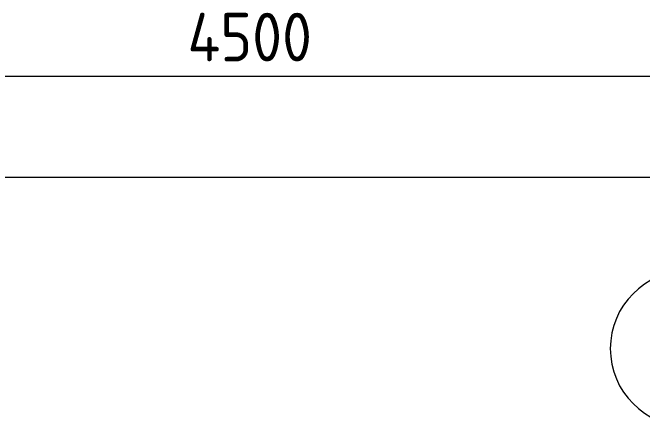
# Model space of a CAD drawing. Header units: millimetres. Extents: x 315 to 209858, y -8553 to 29000.
# Drawn here: x 32314 to 35558, y -2706 to -577 of the extents above; entities that cross this region are included whole.
import ezdxf

# ---------------------------------------------------------------- set-up
doc = ezdxf.new("R2010")
doc.units = ezdxf.units.MM
for name, color, linetype, lineweight in [('A-ANNO-DIMS', 7, 'Continuous', 9), ('A-ANNO-DIMS-100', 7, 'Continuous', 9), ('Оси-1', 7, 'Continuous', 20)]:
    doc.layers.add(name, color=color, linetype=linetype, lineweight=lineweight)
doc.styles.add('ISOCPEUR_2', font='isocpeur.ttf', dxfattribs={"width": 0.9, "height": 250})
doc.dimstyles.new('ISO-2_5_0_9К_БОЛЬШОЙ', dxfattribs={"dimscale": 304.8, "dimtxt": 248.995294, "dimasz": 0.492126, "dimexe": 0.393701, "dimexo": 0.984252, "dimgap": 0, "dimtad": 1, "dimdec": 0, "dimrnd": 10, "dimzin": 0, "dimdsep": 46, "dimtxsty": 'ISOCPEUR_2', "dimblk1": 'OBLIQUE', "dimblk2": 'OBLIQUE', "dimsah": 1, "dimcen": 0.09, "dimdle": 0.393701, "dimazin": 0, "dimtfac": 1, "dimtdec": 4, "dimtix": 1, "dimtmove": 0, "dimatfit": 3, "dimfxl": 1, "dimtvp": 1, "dimtolj": 1, "dimtzin": 0, "dimarcsym": 2})
doc.dimstyles.new('ISO-2_5_0_9К_БОЛЬШОЙ_округление', dxfattribs={"dimscale": 304.8, "dimtxt": 248.995294, "dimasz": 0.492126, "dimexe": 0.393701, "dimexo": 0, "dimgap": 0, "dimtad": 1, "dimdec": 0, "dimrnd": 10, "dimzin": 0, "dimdsep": 46, "dimtxsty": 'ISOCPEUR_2', "dimblk1": 'OBLIQUE', "dimblk2": 'OBLIQUE', "dimsah": 1, "dimcen": 0.09, "dimdle": 0.393701, "dimazin": 0, "dimtfac": 1, "dimtdec": 4, "dimtix": 1, "dimtmove": 0, "dimatfit": 3, "dimfxl": 1, "dimtvp": 1, "dimtolj": 1, "dimtzin": 0, "dimarcsym": 2})

# ---------------------------------------------------------------- blocks, each defined once
blk = doc.blocks.new('Ось сетки - D8-29747960-План устройствa полов 2 этажа в осях 12-23')
at = {"layer": 'Оси-1'}
for start, end in [(360, 180), (180, 360)]:
    blk.add_arc((0, 0), 4, start, end, dxfattribs=at)
blk = doc.blocks.new('DIMBLOCK24-План устройствa полов 2 этажа в осях 12-23')
at = {"layer": 'A-ANNO-DIMS-100'}
for p, q in [((31292.8, -1098.6), (31292.8, -784.6)), ((35792.8, -1098.6), (35792.8, -784.6)), ((31292.8, -904.6), (35792.8, -904.6)), ((31292.8, -904.6), (31292.8, -1098.6)), ((35792.8, -904.6), (35792.8, -1098.6))]:
    blk.add_line(p, q, dxfattribs=at)
at = {"layer": 'A-ANNO-DIMS-100', "lineweight": 20}
for p, q in [((31292.8, -904.6), (31367.8, -829.6)), ((35792.8, -904.6), (35867.8, -829.6)), ((31292.8, -904.6), (31217.8, -979.6)), ((35792.8, -904.6), (35717.8, -979.6))]:
    blk.add_line(p, q, dxfattribs=at)
at = {"layer": 'A-ANNO-DIMS-100', "color": 0, "insert": (33214.8, -578), "char_height": 250, "width": 787.208, "attachment_point": 1, "line_spacing_factor": 1.149209, "style": 'ISOCPEUR_2'}
blk.add_mtext('4500', dxfattribs=at)
blk = doc.blocks.new('_Oblique')
at = {"color": 0, "linetype": 'ByBlock', "lineweight": -2}
blk.add_line((-0.5, -0.5), (0.5, 0.5), dxfattribs=at)
blk = doc.blocks.new('DIMBLOCK57-План устройствa полов 2 этажа в осях 12-23')
at = {"layer": 'A-ANNO-DIMS-100'}
for p, q in [((8442.8, -1317.2), (8442.8, -1543.3)), ((8442.8, -1423.3), (8442.8, -1317.2)), ((54992.8, -1317.2), (54992.8, -1543.3)), ((54992.8, -1423.3), (54992.8, -1317.2)), ((8322.8, -1423.3), (55112.8, -1423.3))]:
    blk.add_line(p, q, dxfattribs=at)
at = {"layer": 'A-ANNO-DIMS-100', "lineweight": 20}
for p, q in [((8442.8, -1423.3), (8517.8, -1348.3)), ((54992.8, -1423.3), (55067.8, -1348.3)), ((8442.8, -1423.3), (8367.8, -1498.3)), ((54992.8, -1423.3), (54917.8, -1498.3))]:
    blk.add_line(p, q, dxfattribs=at)
at = {"layer": 'A-ANNO-DIMS-100', "color": 0, "insert": (31310.8, -1096.7), "char_height": 250, "width": 976.828, "attachment_point": 1, "line_spacing_factor": 1.149209, "style": 'ISOCPEUR_2'}
blk.add_mtext('46550', dxfattribs=at)

msp = doc.modelspace()

# ---------------------------------------------------------------- block references
at = {"layer": 'Оси-1', "xscale": 99.99999999999993, "yscale": 99.99999999999993, "zscale": 99.99999999999993}
msp.add_blockref('Ось сетки - D8-29747960-План устройствa полов 2 этажа в осях 12-23', (35792.8, -2306.3), dxfattribs=at)

# ---------------------------------------------------------------- dimensions: what is measured, and where the dimension line sits
at = {"layer": 'A-ANNO-DIMS'}
for base, p1, p2, dimstyle, override, picture, middle in [((35792.8, -904.6), (31292.8, -798.6), (35792.8, -798.6), 'ISO-2_5_0_9К_БОЛЬШОЙ', {"dimpost": '<>', "dimfxl": 4500}, 'DIMBLOCK24-План устройствa полов 2 этажа в осях 12-23', (33542.8, -779.6)), ((54992.8, -1423.3), (8442.8, -1317.2), (54992.8, -1317.2), 'ISO-2_5_0_9К_БОЛЬШОЙ_округление', {"dimpost": '<>', "dimfxl": 46550}, 'DIMBLOCK57-План устройствa полов 2 этажа в осях 12-23', (31717.8, -1298.3))]:
    dim = msp.add_linear_dim(base=base, p1=p1, p2=p2, dimstyle=dimstyle, override=override, dxfattribs=at)
    dim.commit()
    dim.dimension.update_dxf_attribs({"geometry": picture, "text_midpoint": middle})

doc.saveas('drawing.dxf')
